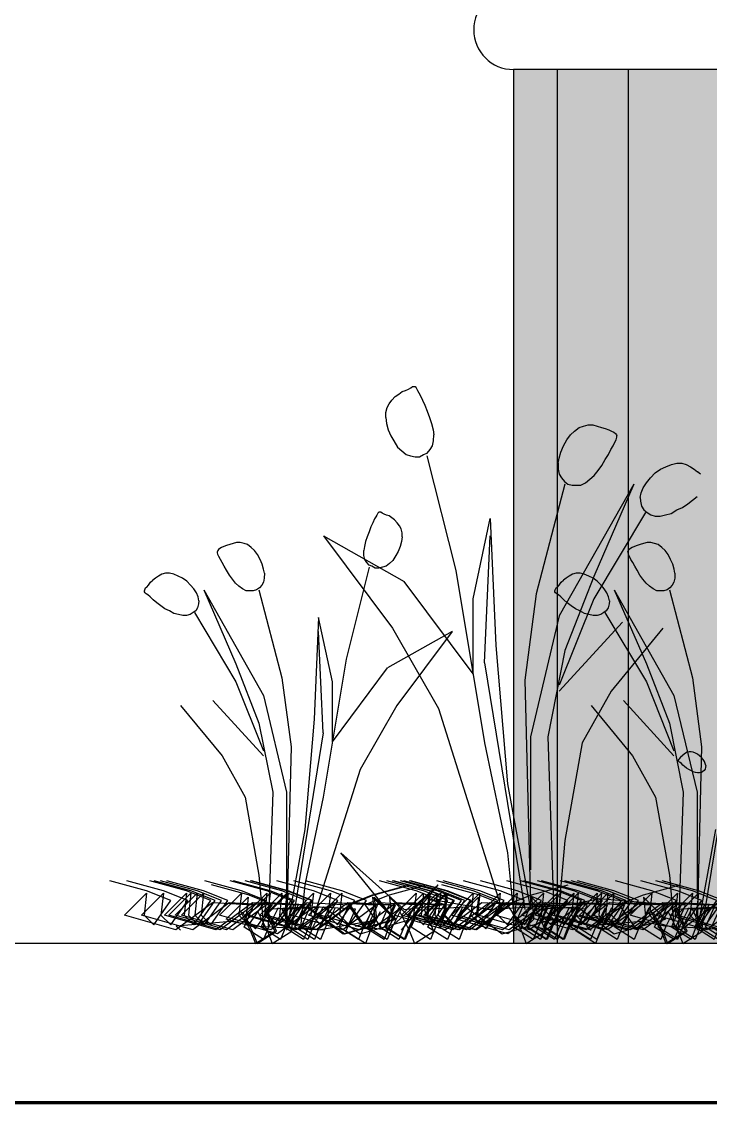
# Model space of a CAD drawing. Header units: metres. Extents: x -109 to 591, y -5 to 592.
# Drawn here: x 566.536 to 566.97, y 6.575 to 7.255 of the extents above; entities that cross this region are included whole.
import ezdxf

# ---------------------------------------------------------------- set-up
doc = ezdxf.new("R2010")
doc.units = ezdxf.units.M
doc.header["$LTSCALE"] = 0.03
doc.layers.add('Areas verdes', color=74, linetype='Continuous')
for name, color, linetype, lineweight in [('HATCH SECCION', 8, 'Continuous', 5), ('Muro', 7, 'Continuous', 70), ('Muro bajo', 7, 'Continuous', 30)]:
    doc.layers.add(name, color=color, linetype=linetype, lineweight=lineweight)

msp = doc.modelspace()

# ---------------------------------------------------------------- hatches: boundary and pattern name
at = {"layer": 'HATCH SECCION'}
msp.add_hatch(color=31, dxfattribs=at).paths.add_polyline_path([(569.39424, 6.67491), (569.39424, 7.22491), (566.84561, 7.22491), (566.84561, 6.67491)])

# ---------------------------------------------------------------- linework, layer by layer
for p, q in [((566.87312, 7.22491), (566.87312, 6.67491)), ((566.91783, 7.22491), (566.91783, 6.67491))]:
    msp.add_line(p, q)
at = {"layer": 'Areas verdes', "color": 6, "linetype": 'Continuous'}
for p, q in [((566.76914, 7.01678), (566.77124, 7.01911)), ((566.77124, 7.01911), (566.77341, 7.02066)), ((566.77341, 7.02066), (566.77558, 7.02221)), ((566.77558, 7.02221), (566.77768, 7.02299)), ((566.77768, 7.02299), (566.77946, 7.02377)), ((566.77946, 7.02377), (566.78093, 7.02454)), ((566.78093, 7.02454), (566.78202, 7.02532)), ((566.78202, 7.02532), (566.78295, 7.02532)), ((566.78295, 7.02532), (566.78365, 7.02532)), ((566.78365, 7.02532), (566.78435, 7.02454)), ((566.78435, 7.02454), (566.78512, 7.02299)), ((566.78512, 7.02299), (566.78598, 7.02144)), ((566.78598, 7.02144), (566.78699, 7.01989)), ((566.78699, 7.01989), (566.78831, 7.01678)), ((566.76534, 7.00902), (566.76604, 7.01213)), ((566.76604, 7.01213), (566.76743, 7.01445)), ((566.76743, 7.01445), (566.76914, 7.01678)), ((566.78831, 7.01678), (566.78986, 7.01368)), ((566.78986, 7.01368), (566.79133, 7.0098)), ((566.76518, 7.00592), (566.76534, 7.00902)), ((566.76518, 7.00592), (566.76573, 7.00204)), ((566.79133, 7.0098), (566.79281, 7.00592)), ((566.79281, 7.00592), (566.79405, 7.00204)), ((566.76573, 7.00204), (566.76681, 6.99816)), ((566.79405, 7.00204), (566.79498, 6.99816)), ((566.88413, 6.99738), (566.88693, 6.99971)), ((566.88693, 6.99971), (566.8898, 7.00049)), ((566.8898, 7.00049), (566.89274, 7.00126)), ((566.89274, 7.00126), (566.89562, 7.00126)), ((566.89562, 7.00126), (566.89841, 7.00049)), ((566.89841, 7.00049), (566.90105, 6.99971)), ((566.90105, 6.99971), (566.90345, 6.99894)), ((566.90345, 6.99894), (566.90562, 6.99816)), ((566.76681, 6.99816), (566.76836, 6.99428)), ((566.76836, 6.99428), (566.77038, 6.99118)), ((566.79498, 6.99816), (566.79544, 6.99506)), ((566.79537, 6.99118), (566.79544, 6.99506)), ((566.87715, 6.98807), (566.87917, 6.99195)), ((566.87917, 6.99195), (566.88157, 6.99506)), ((566.88157, 6.99506), (566.88413, 6.99738)), ((566.90562, 6.99816), (566.90741, 6.99738)), ((566.90741, 6.99738), (566.90881, 6.99661)), ((566.90881, 6.99661), (566.90989, 6.99583)), ((566.9095, 6.9904), (566.91028, 6.99195)), ((566.90989, 6.99583), (566.91051, 6.99506)), ((566.91028, 6.99195), (566.91067, 6.99351)), ((566.91051, 6.99506), (566.91075, 6.99428)), ((566.91067, 6.99351), (566.91075, 6.99428)), ((566.77038, 6.99118), (566.77271, 6.9873)), ((566.77271, 6.9873), (566.77527, 6.98497)), ((566.77527, 6.98497), (566.77799, 6.98264)), ((566.79133, 6.98342), (566.79319, 6.98575)), ((566.79319, 6.98575), (566.79459, 6.98807)), ((566.79459, 6.98807), (566.79537, 6.99118)), ((566.87552, 6.98419), (566.87715, 6.98807)), ((566.90539, 6.98264), (566.90702, 6.98575)), ((566.90702, 6.98575), (566.90842, 6.98807)), ((566.90842, 6.98807), (566.9095, 6.9904)), ((566.77799, 6.98264), (566.78086, 6.98187)), ((566.78086, 6.98187), (566.78373, 6.98109)), ((566.78373, 6.98109), (566.78652, 6.98109)), ((566.78652, 6.98109), (566.78908, 6.98264)), ((566.78908, 6.98264), (566.79133, 6.98342)), ((566.87373, 6.97721), (566.87436, 6.98031)), ((566.87436, 6.98031), (566.87552, 6.98419)), ((566.90128, 6.97566), (566.90345, 6.97954)), ((566.90345, 6.97954), (566.90539, 6.98264)), ((566.87373, 6.97721), (566.87381, 6.97333)), ((566.87381, 6.97333), (566.87451, 6.97023)), ((566.89647, 6.96945), (566.89895, 6.97256)), ((566.89895, 6.97256), (566.90128, 6.97566)), ((566.93488, 6.971), (566.93821, 6.97333)), ((566.93821, 6.97333), (566.94163, 6.97488)), ((566.94163, 6.97488), (566.94512, 6.97643)), ((566.94512, 6.97643), (566.94846, 6.97721)), ((566.94846, 6.97721), (566.95156, 6.97721)), ((566.95156, 6.97721), (566.95443, 6.97643)), ((566.95443, 6.97643), (566.95707, 6.97488)), ((566.95707, 6.97488), (566.95947, 6.97333)), ((566.95947, 6.97333), (566.96157, 6.97178)), ((566.96335, 6.97023), (566.96157, 6.97178)), ((566.87451, 6.97023), (566.87583, 6.9679)), ((566.87583, 6.9679), (566.87769, 6.96557)), ((566.87769, 6.96557), (566.87994, 6.96402)), ((566.88809, 6.96324), (566.89096, 6.9648)), ((566.89096, 6.9648), (566.89375, 6.96712)), ((566.89375, 6.96712), (566.89647, 6.96945)), ((566.92727, 6.96169), (566.92937, 6.9648)), ((566.92937, 6.9648), (566.93193, 6.9679)), ((566.93193, 6.9679), (566.93488, 6.971)), ((566.87994, 6.96402), (566.8825, 6.96324)), ((566.8825, 6.96324), (566.88522, 6.96324)), ((566.88522, 6.96324), (566.88809, 6.96324)), ((566.92533, 6.95549), (566.92595, 6.95859)), ((566.92595, 6.95859), (566.92727, 6.96169)), ((566.92533, 6.95549), (566.92557, 6.95316)), ((566.92557, 6.95316), (566.92634, 6.95005)), ((566.95203, 6.94928), (566.95536, 6.95161)), ((566.95536, 6.95161), (566.95847, 6.95393)), ((566.95847, 6.95393), (566.96126, 6.95626)), ((566.75971, 6.94454), (566.75902, 6.9433)), ((566.76033, 6.94579), (566.75971, 6.94454)), ((566.76089, 6.94641), (566.76033, 6.94579)), ((566.76144, 6.94641), (566.76089, 6.94641)), ((566.76219, 6.94641), (566.76144, 6.94641)), ((566.76306, 6.94579), (566.76219, 6.94641)), ((566.76424, 6.94516), (566.76306, 6.94579)), ((566.76567, 6.94454), (566.76424, 6.94516)), ((566.76734, 6.94392), (566.76567, 6.94454)), ((566.92634, 6.95005), (566.92782, 6.94773)), ((566.92782, 6.94773), (566.92976, 6.94617)), ((566.92976, 6.94617), (566.93216, 6.94462)), ((566.93216, 6.94462), (566.93495, 6.94385)), ((566.93806, 6.94385), (566.94147, 6.94462)), ((566.94147, 6.94462), (566.94496, 6.9454)), ((566.94496, 6.9454), (566.94853, 6.94773)), ((566.94853, 6.94773), (566.95203, 6.94928)), ((566.75716, 6.93958), (566.75592, 6.93709)), ((566.75822, 6.94206), (566.75716, 6.93958)), ((566.75902, 6.9433), (566.75822, 6.94206)), ((566.76908, 6.94268), (566.76734, 6.94392)), ((566.77082, 6.94144), (566.76908, 6.94268)), ((566.77249, 6.93958), (566.77082, 6.94144)), ((566.77386, 6.93772), (566.77249, 6.93958)), ((566.77498, 6.93585), (566.77386, 6.93772)), ((566.93495, 6.94385), (566.93806, 6.94385)), ((566.75356, 6.93089), (566.75257, 6.92778)), ((566.75474, 6.93399), (566.75356, 6.93089)), ((566.75592, 6.93709), (566.75474, 6.93399)), ((566.77553, 6.93337), (566.77498, 6.93585)), ((566.77566, 6.93089), (566.77522, 6.92778)), ((566.77566, 6.93089), (566.77553, 6.93337)), ((566.66188, 6.92406), (566.66076, 6.92344)), ((566.66331, 6.92468), (566.66188, 6.92406)), ((566.66504, 6.9253), (566.66331, 6.92468)), ((566.66697, 6.92592), (566.66504, 6.9253)), ((566.66908, 6.92654), (566.66697, 6.92592)), ((566.67131, 6.92716), (566.66908, 6.92654)), ((566.67361, 6.92716), (566.67131, 6.92716)), ((566.67597, 6.92654), (566.67361, 6.92716)), ((566.67827, 6.92592), (566.67597, 6.92654)), ((566.6805, 6.92406), (566.67827, 6.92592)), ((566.68255, 6.9222), (566.6805, 6.92406)), ((566.75182, 6.92468), (566.75145, 6.9222)), ((566.75257, 6.92778), (566.75182, 6.92468)), ((566.77436, 6.92468), (566.77311, 6.92158)), ((566.77522, 6.92778), (566.77436, 6.92468)), ((566.92039, 6.92406), (566.91928, 6.92344)), ((566.92182, 6.92468), (566.92039, 6.92406)), ((566.92356, 6.9253), (566.92182, 6.92468)), ((566.92548, 6.92592), (566.92356, 6.9253)), ((566.9276, 6.92654), (566.92548, 6.92592)), ((566.92983, 6.92716), (566.9276, 6.92654)), ((566.93213, 6.92716), (566.92983, 6.92716)), ((566.93449, 6.92654), (566.93213, 6.92716)), ((566.93678, 6.92592), (566.93449, 6.92654)), ((566.93902, 6.92406), (566.93678, 6.92592)), ((566.94106, 6.9222), (566.93902, 6.92406)), ((566.65939, 6.9222), (566.65921, 6.92158)), ((566.65927, 6.92096), (566.65921, 6.92158)), ((566.65958, 6.91971), (566.65927, 6.92096)), ((566.65989, 6.92282), (566.65939, 6.9222)), ((566.6602, 6.91847), (566.65958, 6.91971)), ((566.66076, 6.92344), (566.65989, 6.92282)), ((566.66107, 6.91661), (566.6602, 6.91847)), ((566.68447, 6.91971), (566.68255, 6.9222)), ((566.68609, 6.91661), (566.68447, 6.91971)), ((566.75151, 6.91909), (566.75145, 6.9222)), ((566.75213, 6.91661), (566.75151, 6.91909)), ((566.7715, 6.91909), (566.76964, 6.91599)), ((566.77311, 6.92158), (566.7715, 6.91909)), ((566.91791, 6.9222), (566.91773, 6.92158)), ((566.91779, 6.92096), (566.91773, 6.92158)), ((566.9181, 6.91971), (566.91779, 6.92096)), ((566.91841, 6.92282), (566.91791, 6.9222)), ((566.91872, 6.91847), (566.9181, 6.91971)), ((566.91928, 6.92344), (566.91841, 6.92282)), ((566.91959, 6.91661), (566.91872, 6.91847)), ((566.94299, 6.91971), (566.94106, 6.9222)), ((566.9446, 6.91661), (566.94299, 6.91971)), ((566.66219, 6.91475), (566.66107, 6.91661)), ((566.66349, 6.91227), (566.66219, 6.91475)), ((566.66504, 6.90978), (566.66349, 6.91227)), ((566.68739, 6.91351), (566.68609, 6.91661)), ((566.68832, 6.9104), (566.68739, 6.91351)), ((566.68882, 6.90792), (566.68832, 6.9104)), ((566.75325, 6.91475), (566.75213, 6.91661)), ((566.75474, 6.91289), (566.75325, 6.91475)), ((566.75654, 6.91227), (566.75474, 6.91289)), ((566.75859, 6.91102), (566.75654, 6.91227)), ((566.76082, 6.91102), (566.75859, 6.91102)), ((566.76312, 6.91164), (566.76082, 6.91102)), ((566.76542, 6.91227), (566.76312, 6.91164)), ((566.76759, 6.91413), (566.76542, 6.91227)), ((566.76964, 6.91599), (566.76759, 6.91413)), ((566.9207, 6.91475), (566.91959, 6.91661)), ((566.92201, 6.91227), (566.9207, 6.91475)), ((566.92356, 6.90978), (566.92201, 6.91227)), ((566.94591, 6.91351), (566.9446, 6.91661)), ((566.94684, 6.9104), (566.94591, 6.91351)), ((566.94733, 6.90792), (566.94684, 6.9104)), ((566.61712, 6.90233), (566.61855, 6.90357)), ((566.62023, 6.90482), (566.61855, 6.90357)), ((566.62215, 6.90606), (566.62023, 6.90482)), ((566.62426, 6.9073), (566.62215, 6.90606)), ((566.62656, 6.90792), (566.62426, 6.9073)), ((566.62904, 6.90792), (566.62656, 6.90792)), ((566.63171, 6.9073), (566.62904, 6.90792)), ((566.6345, 6.90606), (566.63171, 6.9073)), ((566.63723, 6.90482), (566.6345, 6.90606)), ((566.6399, 6.90295), (566.63723, 6.90482)), ((566.66678, 6.90668), (566.66504, 6.90978)), ((566.66864, 6.9042), (566.66678, 6.90668)), ((566.67063, 6.90171), (566.66864, 6.9042)), ((566.68876, 6.90482), (566.6882, 6.90233)), ((566.68882, 6.90792), (566.68876, 6.90482)), ((566.87564, 6.90233), (566.87707, 6.90357)), ((566.87874, 6.90482), (566.87707, 6.90357)), ((566.88067, 6.90606), (566.87874, 6.90482)), ((566.88278, 6.9073), (566.88067, 6.90606)), ((566.88507, 6.90792), (566.88278, 6.9073)), ((566.88756, 6.90792), (566.88507, 6.90792)), ((566.89023, 6.9073), (566.88756, 6.90792)), ((566.89302, 6.90606), (566.89023, 6.9073)), ((566.89575, 6.90482), (566.89302, 6.90606)), ((566.89842, 6.90295), (566.89575, 6.90482)), ((566.9253, 6.90668), (566.92356, 6.90978)), ((566.92716, 6.9042), (566.9253, 6.90668)), ((566.92915, 6.90171), (566.92716, 6.9042)), ((566.94727, 6.90482), (566.94671, 6.90233)), ((566.94733, 6.90792), (566.94727, 6.90482)), ((566.61321, 6.89675), (566.61346, 6.89737)), ((566.61327, 6.89613), (566.61321, 6.89675)), ((566.61346, 6.89737), (566.61402, 6.89861)), ((566.61402, 6.89861), (566.61483, 6.89923)), ((566.61483, 6.89923), (566.61582, 6.90047)), ((566.61582, 6.90047), (566.61712, 6.90233)), ((566.64226, 6.90047), (566.6399, 6.90295)), ((566.64431, 6.89799), (566.64226, 6.90047)), ((566.64599, 6.89551), (566.64431, 6.89799)), ((566.6728, 6.89985), (566.67063, 6.90171)), ((566.67504, 6.89799), (566.6728, 6.89985)), ((566.67733, 6.89675), (566.67504, 6.89799)), ((566.67963, 6.89675), (566.67733, 6.89675)), ((566.6818, 6.89675), (566.67963, 6.89675)), ((566.68385, 6.89737), (566.6818, 6.89675)), ((566.68565, 6.89861), (566.68385, 6.89737)), ((566.68714, 6.90047), (566.68565, 6.89861)), ((566.6882, 6.90233), (566.68714, 6.90047)), ((566.87173, 6.89675), (566.87198, 6.89737)), ((566.87179, 6.89613), (566.87173, 6.89675)), ((566.87198, 6.89737), (566.87254, 6.89861)), ((566.87254, 6.89861), (566.87334, 6.89923)), ((566.87334, 6.89923), (566.87434, 6.90047)), ((566.87434, 6.90047), (566.87564, 6.90233)), ((566.90078, 6.90047), (566.89842, 6.90295)), ((566.90283, 6.89799), (566.90078, 6.90047)), ((566.9045, 6.89551), (566.90283, 6.89799)), ((566.93132, 6.89985), (566.92915, 6.90171)), ((566.93355, 6.89799), (566.93132, 6.89985)), ((566.93585, 6.89675), (566.93355, 6.89799)), ((566.93815, 6.89675), (566.93585, 6.89675)), ((566.94032, 6.89675), (566.93815, 6.89675)), ((566.94237, 6.89737), (566.94032, 6.89675)), ((566.94417, 6.89861), (566.94237, 6.89737)), ((566.94566, 6.90047), (566.94417, 6.89861)), ((566.94671, 6.90233), (566.94566, 6.90047)), ((566.61365, 6.89551), (566.61327, 6.89613)), ((566.61433, 6.89488), (566.61365, 6.89551)), ((566.61538, 6.89426), (566.61433, 6.89488)), ((566.61687, 6.89302), (566.61538, 6.89426)), ((566.6188, 6.89116), (566.61687, 6.89302)), ((566.62103, 6.8893), (566.6188, 6.89116)), ((566.64704, 6.89302), (566.64599, 6.89551)), ((566.64754, 6.89054), (566.64704, 6.89302)), ((566.64754, 6.89054), (566.64735, 6.88868)), ((566.87216, 6.89551), (566.87179, 6.89613)), ((566.87285, 6.89488), (566.87216, 6.89551)), ((566.8739, 6.89426), (566.87285, 6.89488)), ((566.87539, 6.89302), (566.8739, 6.89426)), ((566.87732, 6.89116), (566.87539, 6.89302)), ((566.87955, 6.8893), (566.87732, 6.89116)), ((566.90556, 6.89302), (566.9045, 6.89551)), ((566.90606, 6.89054), (566.90556, 6.89302)), ((566.90606, 6.89054), (566.90587, 6.88868)), ((566.62352, 6.88744), (566.62103, 6.8893)), ((566.62619, 6.88557), (566.62352, 6.88744)), ((566.62898, 6.88433), (566.62619, 6.88557)), ((566.63183, 6.88247), (566.62898, 6.88433)), ((566.644, 6.88309), (566.64208, 6.88185)), ((566.64555, 6.88433), (566.644, 6.88309)), ((566.64673, 6.88619), (566.64555, 6.88433)), ((566.64735, 6.88868), (566.64673, 6.88619)), ((566.88203, 6.88744), (566.87955, 6.8893)), ((566.8847, 6.88557), (566.88203, 6.88744)), ((566.8875, 6.88433), (566.8847, 6.88557)), ((566.89035, 6.88247), (566.8875, 6.88433)), ((566.90252, 6.88309), (566.90059, 6.88185)), ((566.90407, 6.88433), (566.90252, 6.88309)), ((566.90525, 6.88619), (566.90407, 6.88433)), ((566.90587, 6.88868), (566.90525, 6.88619)), ((566.63463, 6.88185), (566.63183, 6.88247)), ((566.63736, 6.88123), (566.63463, 6.88185)), ((566.63984, 6.88123), (566.63736, 6.88123)), ((566.64208, 6.88185), (566.63984, 6.88123)), ((566.89314, 6.88185), (566.89035, 6.88247)), ((566.89588, 6.88123), (566.89314, 6.88185)), ((566.89836, 6.88123), (566.89588, 6.88123)), ((566.90059, 6.88185), (566.89836, 6.88123)), ((566.954, 6.79464), (566.95304, 6.79401)), ((566.95506, 6.79526), (566.954, 6.79464)), ((566.95621, 6.79557), (566.95506, 6.79526)), ((566.95745, 6.79557), (566.95621, 6.79557)), ((566.95878, 6.79526), (566.95745, 6.79557)), ((566.96018, 6.79464), (566.95878, 6.79526)), ((566.96154, 6.79401), (566.96018, 6.79464)), ((566.94953, 6.78998), (566.94966, 6.79029)), ((566.94956, 6.78967), (566.94953, 6.78998)), ((566.94975, 6.78936), (566.94956, 6.78967)), ((566.94966, 6.79029), (566.94994, 6.79091)), ((566.95009, 6.78905), (566.94975, 6.78936)), ((566.94994, 6.79091), (566.95034, 6.79122)), ((566.95062, 6.78874), (566.95009, 6.78905)), ((566.95034, 6.79122), (566.95084, 6.79184)), ((566.95136, 6.78812), (566.95062, 6.78874)), ((566.95084, 6.79184), (566.95149, 6.79277)), ((566.95233, 6.78719), (566.95136, 6.78812)), ((566.95149, 6.79277), (566.9522, 6.79339)), ((566.95304, 6.79401), (566.9522, 6.79339)), ((566.96288, 6.79308), (566.96154, 6.79401)), ((566.96406, 6.79184), (566.96288, 6.79308)), ((566.96508, 6.7906), (566.96406, 6.79184)), ((566.96592, 6.78936), (566.96508, 6.7906)), ((566.96645, 6.78812), (566.96592, 6.78936)), ((566.9667, 6.78688), (566.96645, 6.78812)), ((566.95344, 6.78626), (566.95233, 6.78719)), ((566.95469, 6.78532), (566.95344, 6.78626)), ((566.95602, 6.78439), (566.95469, 6.78532)), ((566.95742, 6.78377), (566.95602, 6.78439)), ((566.95884, 6.78284), (566.95742, 6.78377)), ((566.96024, 6.78253), (566.95884, 6.78284)), ((566.96161, 6.78222), (566.96024, 6.78253)), ((566.96285, 6.78222), (566.96161, 6.78222)), ((566.96397, 6.78253), (566.96285, 6.78222)), ((566.96493, 6.78315), (566.96397, 6.78253)), ((566.9657, 6.78377), (566.96493, 6.78315)), ((566.96629, 6.7847), (566.9657, 6.78377)), ((566.9666, 6.78595), (566.96629, 6.7847)), ((566.9667, 6.78688), (566.9666, 6.78595))]:
    msp.add_line(p, q, dxfattribs=at)
at = {"layer": 'Areas verdes', "linetype": 'Continuous'}
for p, q in [((566.79118, 6.98187), (566.80933, 6.90971)), ((566.87808, 6.96402), (566.86, 6.89496)), ((566.92153, 6.96402), (566.87451, 6.881)), ((566.92153, 6.96402), (566.89624, 6.90583)), ((566.92883, 6.94617), (566.89624, 6.89186)), ((566.8202, 6.89186), (566.83106, 6.94229)), ((566.83106, 6.94229), (566.83463, 6.86237)), ((566.726, 6.93143), (566.77674, 6.90272)), ((566.726, 6.93143), (566.76945, 6.87324)), ((566.82741, 6.85151), (566.83106, 6.93143)), ((566.75486, 6.91164), (566.74034, 6.85392)), ((566.80933, 6.90971), (566.82741, 6.80108)), ((566.89624, 6.90583), (566.87808, 6.85927)), ((566.65058, 6.89737), (566.67082, 6.85081)), ((566.65058, 6.89737), (566.6882, 6.83095)), ((566.68534, 6.89737), (566.6998, 6.84212)), ((566.8202, 6.84453), (566.77674, 6.90272)), ((566.9091, 6.89737), (566.92933, 6.85081)), ((566.9091, 6.89737), (566.94671, 6.83095)), ((566.94386, 6.89737), (566.95832, 6.84212)), ((566.8202, 6.84453), (566.8202, 6.89186)), ((566.86, 6.89496), (566.85278, 6.84065)), ((566.89624, 6.89186), (566.87451, 6.83754)), ((566.64475, 6.88309), (566.67082, 6.83964)), ((566.90326, 6.88309), (566.92933, 6.83964)), ((566.72296, 6.87999), (566.7201, 6.81605)), ((566.73165, 6.83964), (566.72296, 6.87999)), ((566.87451, 6.881), (566.85635, 6.80496)), ((566.87451, 6.83367), (566.91432, 6.87712)), ((566.72588, 6.80736), (566.72296, 6.8713)), ((566.80701, 6.8713), (566.76641, 6.84833)), ((566.76945, 6.87324), (566.79847, 6.8228)), ((566.80701, 6.8713), (566.77224, 6.82474)), ((566.93969, 6.87324), (566.9071, 6.83367)), ((566.83463, 6.86237), (566.84192, 6.77547)), ((566.87808, 6.85927), (566.86722, 6.80496)), ((566.67082, 6.85081), (566.68534, 6.81357)), ((566.74034, 6.85392), (566.72588, 6.76701)), ((566.82741, 6.85151), (566.85278, 6.69633)), ((566.92933, 6.85081), (566.94386, 6.81357)), ((566.6998, 6.84212), (566.70558, 6.79867)), ((566.73165, 6.80177), (566.76641, 6.84833)), ((566.95832, 6.84212), (566.96409, 6.79867)), ((566.67082, 6.83964), (566.6882, 6.79619)), ((566.73165, 6.80177), (566.73165, 6.83964)), ((566.85278, 6.84065), (566.85635, 6.69943)), ((566.92933, 6.83964), (566.94671, 6.79619)), ((566.6882, 6.83095), (566.70272, 6.77012)), ((566.9071, 6.83367), (566.88894, 6.80108)), ((566.94671, 6.83095), (566.96124, 6.77012)), ((566.63605, 6.82474), (566.66213, 6.79308)), ((566.6882, 6.79308), (566.65635, 6.82784)), ((566.77224, 6.82474), (566.74903, 6.78439)), ((566.79847, 6.8228), (566.83827, 6.69633)), ((566.89457, 6.82474), (566.92064, 6.79308)), ((566.94671, 6.79308), (566.91487, 6.82784)), ((566.7201, 6.81605), (566.71427, 6.74653)), ((566.68534, 6.81357), (566.69403, 6.77012)), ((566.94386, 6.81357), (566.95255, 6.77012)), ((566.72588, 6.80736), (566.70558, 6.68321)), ((566.85635, 6.80496), (566.85635, 6.72116)), ((566.86722, 6.80496), (566.87086, 6.69943)), ((566.98439, 6.80736), (566.96409, 6.68321)), ((566.70558, 6.79867), (566.70272, 6.6857)), ((566.82741, 6.80108), (566.84192, 6.73202)), ((566.88894, 6.80108), (566.87808, 6.73978)), ((566.96409, 6.79867), (566.96124, 6.6857)), ((566.66213, 6.79308), (566.67665, 6.76701)), ((566.92064, 6.79308), (566.93517, 6.76701)), ((566.74903, 6.78439), (566.71719, 6.68321)), ((566.84192, 6.77547), (566.85635, 6.69633)), ((566.69403, 6.77012), (566.69111, 6.6857)), ((566.70272, 6.77012), (566.70272, 6.70308)), ((566.95255, 6.77012), (566.94963, 6.6857)), ((566.96124, 6.77012), (566.96124, 6.70308)), ((566.67665, 6.76701), (566.68534, 6.71797)), ((566.72588, 6.76701), (566.71427, 6.71177)), ((566.93517, 6.76701), (566.94386, 6.71797)), ((566.71427, 6.74653), (566.70272, 6.68321)), ((566.97278, 6.74653), (566.96124, 6.68321)), ((566.87808, 6.73978), (566.87451, 6.69943)), ((566.73686, 6.73202), (566.77674, 6.69633)), ((566.76588, 6.69633), (566.73686, 6.73202)), ((566.84192, 6.73202), (566.84549, 6.69633)), ((566.68534, 6.71797), (566.6882, 6.6857)), ((566.94386, 6.71797), (566.94671, 6.6857)), ((566.71427, 6.71177), (566.71141, 6.68321)), ((566.79832, 6.71177), (566.76641, 6.68321)), ((566.7751, 6.68321), (566.79832, 6.71177)), ((566.77674, 6.69633), (566.80204, 6.69943)), ((566.79118, 6.70331), (566.83106, 6.69633)), ((566.80204, 6.69943), (566.79118, 6.70331)), ((566.82741, 6.69633), (566.88173, 6.69943)), ((566.88173, 6.69943), (566.89981, 6.70331)), ((566.89981, 6.70331), (566.94326, 6.69943)), ((566.94326, 6.69943), (566.93969, 6.69633)), ((566.66796, 6.6888), (566.6332, 6.6857)), ((566.6332, 6.6857), (566.63605, 6.68321)), ((566.68242, 6.6857), (566.66796, 6.6888)), ((566.72588, 6.68321), (566.68242, 6.6857)), ((566.75486, 6.6888), (566.72296, 6.68321)), ((566.74617, 6.6857), (566.75486, 6.6888)), ((566.76641, 6.68321), (566.74617, 6.6857)), ((566.92648, 6.6888), (566.89172, 6.6857)), ((566.89172, 6.6857), (566.89457, 6.68321)), ((566.94094, 6.6857), (566.92648, 6.6888)), ((566.98439, 6.68321), (566.94094, 6.6857))]:
    msp.add_line(p, q, dxfattribs=at)
at = {"layer": 'Areas verdes'}
for points in [[(566.69752, 6.69737), (566.69137, 6.68509), (566.6883, 6.67741), (566.67601, 6.68509), (566.68215, 6.69891), (566.65603, 6.70044), (566.63298, 6.68355), (566.60071, 6.69276), (566.61454, 6.70658), (566.613, 6.69276), (566.61915, 6.68662), (566.62991, 6.70198), (566.61454, 6.70812), (566.59149, 6.71426)], [(566.70818, 6.69737), (566.70204, 6.68509), (566.69897, 6.67741), (566.68667, 6.68509), (566.69282, 6.69891), (566.6667, 6.70044), (566.64365, 6.68355), (566.61138, 6.69276), (566.62521, 6.70658), (566.62367, 6.69276), (566.62982, 6.68662), (566.64057, 6.70198), (566.62521, 6.70812), (566.60216, 6.71426)], [(566.72273, 6.69737), (566.71659, 6.68509), (566.71351, 6.67741), (566.70122, 6.68509), (566.70737, 6.69891), (566.68124, 6.70044), (566.6582, 6.68355), (566.62593, 6.69276), (566.63976, 6.70658), (566.63822, 6.69276), (566.64437, 6.68662), (566.65512, 6.70198), (566.63976, 6.70812), (566.61671, 6.71426)], [(566.72543, 6.69737), (566.71928, 6.68509), (566.71621, 6.67741), (566.70392, 6.68509), (566.71006, 6.69891), (566.68394, 6.70044), (566.66089, 6.68355), (566.62862, 6.69276), (566.64245, 6.70658), (566.64092, 6.69276), (566.64706, 6.68662), (566.65782, 6.70198), (566.64245, 6.70812), (566.6194, 6.71426)], [(566.7295, 6.69737), (566.72336, 6.68509), (566.72028, 6.67741), (566.70799, 6.68509), (566.71414, 6.69891), (566.68802, 6.70044), (566.66497, 6.68355), (566.6327, 6.69276), (566.64653, 6.70658), (566.64499, 6.69276), (566.65114, 6.68662), (566.66189, 6.70198), (566.64653, 6.70812), (566.62348, 6.71426)], [(566.7334, 6.69737), (566.72725, 6.68509), (566.72418, 6.67741), (566.71189, 6.68509), (566.71804, 6.69891), (566.69191, 6.70044), (566.66886, 6.68355), (566.63659, 6.69276), (566.65042, 6.70658), (566.64889, 6.69276), (566.65503, 6.68662), (566.66579, 6.70198), (566.65042, 6.70812), (566.62737, 6.71426)], [(566.75731, 6.69737), (566.75117, 6.68509), (566.7481, 6.67741), (566.7358, 6.68509), (566.74195, 6.69891), (566.71583, 6.70044), (566.69278, 6.68355), (566.66051, 6.69276), (566.67434, 6.70658), (566.6728, 6.69276), (566.67895, 6.68662), (566.6897, 6.70198), (566.67434, 6.70812), (566.65129, 6.71426)], [(566.77337, 6.69737), (566.76723, 6.68509), (566.76415, 6.67741), (566.75186, 6.68509), (566.75801, 6.69891), (566.73188, 6.70044), (566.70883, 6.68355), (566.67657, 6.69276), (566.6904, 6.70658), (566.68886, 6.69276), (566.69501, 6.68662), (566.70576, 6.70198), (566.6904, 6.70812), (566.66735, 6.71426)], [(566.77532, 6.69737), (566.76917, 6.68509), (566.7661, 6.67741), (566.75381, 6.68509), (566.75995, 6.69891), (566.73383, 6.70044), (566.71078, 6.68355), (566.67851, 6.69276), (566.69234, 6.70658), (566.69081, 6.69276), (566.69695, 6.68662), (566.70771, 6.70198), (566.69234, 6.70812), (566.66929, 6.71426)], [(566.78276, 6.69737), (566.77662, 6.68509), (566.77355, 6.67741), (566.76125, 6.68509), (566.7674, 6.69891), (566.74128, 6.70044), (566.71823, 6.68355), (566.68596, 6.69276), (566.69979, 6.70658), (566.69825, 6.69276), (566.7044, 6.68662), (566.71515, 6.70198), (566.69979, 6.70812), (566.67674, 6.71426)], [(566.78599, 6.69737), (566.77984, 6.68509), (566.77677, 6.67741), (566.76448, 6.68509), (566.77062, 6.69891), (566.7445, 6.70044), (566.72145, 6.68355), (566.68918, 6.69276), (566.70301, 6.70658), (566.70147, 6.69276), (566.70762, 6.68662), (566.71838, 6.70198), (566.70301, 6.70812), (566.67996, 6.71426)], [(566.78671, 6.69737), (566.78056, 6.68509), (566.77749, 6.67741), (566.76519, 6.68509), (566.77134, 6.69891), (566.74522, 6.70044), (566.72217, 6.68355), (566.6899, 6.69276), (566.70373, 6.70658), (566.70219, 6.69276), (566.70834, 6.68662), (566.71909, 6.70198), (566.70373, 6.70812), (566.68068, 6.71426)], [(566.80264, 6.69737), (566.79649, 6.68509), (566.79342, 6.67741), (566.78113, 6.68509), (566.78727, 6.69891), (566.76115, 6.70044), (566.7381, 6.68355), (566.70583, 6.69276), (566.71966, 6.70658), (566.71812, 6.69276), (566.72427, 6.68662), (566.73503, 6.70198), (566.71966, 6.70812), (566.69661, 6.71426)], [(566.8133, 6.69737), (566.80716, 6.68509), (566.80409, 6.67741), (566.79179, 6.68509), (566.79794, 6.69891), (566.77182, 6.70044), (566.74877, 6.68355), (566.7165, 6.69276), (566.73033, 6.70658), (566.72879, 6.69276), (566.73494, 6.68662), (566.74569, 6.70198), (566.73033, 6.70812), (566.70728, 6.71426)], [(566.82064, 6.69737), (566.81449, 6.68509), (566.81142, 6.67741), (566.79913, 6.68509), (566.80527, 6.69891), (566.77915, 6.70044), (566.7561, 6.68355), (566.72383, 6.69276), (566.73766, 6.70658), (566.73612, 6.69276), (566.74227, 6.68662), (566.75303, 6.70198), (566.73766, 6.70812), (566.71461, 6.71426)], [(566.86729, 6.69737), (566.86115, 6.68509), (566.85807, 6.67741), (566.84578, 6.68509), (566.85193, 6.69891), (566.8258, 6.70044), (566.80276, 6.68355), (566.77049, 6.69276), (566.78432, 6.70658), (566.78278, 6.69276), (566.78893, 6.68662), (566.79968, 6.70198), (566.78432, 6.70812), (566.76127, 6.71426)], [(566.87198, 6.69737), (566.86584, 6.68509), (566.86276, 6.67741), (566.85047, 6.68509), (566.85662, 6.69891), (566.83049, 6.70044), (566.80744, 6.68355), (566.77517, 6.69276), (566.789, 6.70658), (566.78747, 6.69276), (566.79361, 6.68662), (566.80437, 6.70198), (566.789, 6.70812), (566.76595, 6.71426)], [(566.87544, 6.69737), (566.86929, 6.68509), (566.86622, 6.67741), (566.85393, 6.68509), (566.86007, 6.69891), (566.83395, 6.70044), (566.8109, 6.68355), (566.77863, 6.69276), (566.79246, 6.70658), (566.79092, 6.69276), (566.79707, 6.68662), (566.80783, 6.70198), (566.79246, 6.70812), (566.76941, 6.71426)], [(566.87618, 6.69737), (566.87004, 6.68509), (566.86696, 6.67741), (566.85467, 6.68509), (566.86082, 6.69891), (566.83469, 6.70044), (566.81165, 6.68355), (566.77938, 6.69276), (566.79321, 6.70658), (566.79167, 6.69276), (566.79782, 6.68662), (566.80857, 6.70198), (566.79321, 6.70812), (566.77016, 6.71426)], [(566.88063, 6.69737), (566.87448, 6.68509), (566.87141, 6.67741), (566.85911, 6.68509), (566.86526, 6.69891), (566.83914, 6.70044), (566.81609, 6.68355), (566.78382, 6.69276), (566.79765, 6.70658), (566.79611, 6.69276), (566.80226, 6.68662), (566.81302, 6.70198), (566.79765, 6.70812), (566.7746, 6.71426)], [(566.88265, 6.69737), (566.8765, 6.68509), (566.87343, 6.67741), (566.86114, 6.68509), (566.86728, 6.69891), (566.84116, 6.70044), (566.81811, 6.68355), (566.78584, 6.69276), (566.79967, 6.70658), (566.79814, 6.69276), (566.80428, 6.68662), (566.81504, 6.70198), (566.79967, 6.70812), (566.77662, 6.71426)], [(566.8861, 6.69737), (566.87996, 6.68509), (566.87689, 6.67741), (566.86459, 6.68509), (566.87074, 6.69891), (566.84462, 6.70044), (566.82157, 6.68355), (566.7893, 6.69276), (566.80313, 6.70658), (566.80159, 6.69276), (566.80774, 6.68662), (566.81849, 6.70198), (566.80313, 6.70812), (566.78008, 6.71426)], [(566.88685, 6.69737), (566.88071, 6.68509), (566.87763, 6.67741), (566.86534, 6.68509), (566.87149, 6.69891), (566.84536, 6.70044), (566.82231, 6.68355), (566.79004, 6.69276), (566.80387, 6.70658), (566.80234, 6.69276), (566.80848, 6.68662), (566.81924, 6.70198), (566.80387, 6.70812), (566.78082, 6.71426)], [(566.90335, 6.69737), (566.8972, 6.68509), (566.89413, 6.67741), (566.88184, 6.68509), (566.88799, 6.69891), (566.86186, 6.70044), (566.83881, 6.68355), (566.80654, 6.69276), (566.82037, 6.70658), (566.81884, 6.69276), (566.82498, 6.68662), (566.83574, 6.70198), (566.82037, 6.70812), (566.79732, 6.71426)], [(566.90742, 6.69737), (566.90128, 6.68509), (566.89821, 6.67741), (566.88591, 6.68509), (566.89206, 6.69891), (566.86594, 6.70044), (566.84289, 6.68355), (566.81062, 6.69276), (566.82445, 6.70658), (566.82291, 6.69276), (566.82906, 6.68662), (566.83981, 6.70198), (566.82445, 6.70812), (566.8014, 6.71426)], [(566.92023, 6.69737), (566.91409, 6.68509), (566.91101, 6.67741), (566.89872, 6.68509), (566.90487, 6.69891), (566.87874, 6.70044), (566.85569, 6.68355), (566.82342, 6.69276), (566.83725, 6.70658), (566.83572, 6.69276), (566.84186, 6.68662), (566.85262, 6.70198), (566.83725, 6.70812), (566.81421, 6.71426)], [(566.9309, 6.69737), (566.92475, 6.68509), (566.92168, 6.67741), (566.90939, 6.68509), (566.91553, 6.69891), (566.88941, 6.70044), (566.86636, 6.68355), (566.83409, 6.69276), (566.84792, 6.70658), (566.84639, 6.69276), (566.85253, 6.68662), (566.86329, 6.70198), (566.84792, 6.70812), (566.82487, 6.71426)], [(566.94755, 6.69737), (566.9414, 6.68509), (566.93833, 6.67741), (566.92604, 6.68509), (566.93218, 6.69891), (566.90606, 6.70044), (566.88301, 6.68355), (566.85074, 6.69276), (566.86457, 6.70658), (566.86304, 6.69276), (566.86918, 6.68662), (566.87994, 6.70198), (566.86457, 6.70812), (566.84152, 6.71426)], [(566.95603, 6.69737), (566.94989, 6.68509), (566.94681, 6.67741), (566.93452, 6.68509), (566.94067, 6.69891), (566.91454, 6.70044), (566.8915, 6.68355), (566.85923, 6.69276), (566.87306, 6.70658), (566.87152, 6.69276), (566.87767, 6.68662), (566.88842, 6.70198), (566.87306, 6.70812), (566.85001, 6.71426)], [(566.95822, 6.69737), (566.95207, 6.68509), (566.949, 6.67741), (566.93671, 6.68509), (566.94285, 6.69891), (566.91673, 6.70044), (566.89368, 6.68355), (566.86141, 6.69276), (566.87524, 6.70658), (566.8737, 6.69276), (566.87985, 6.68662), (566.89061, 6.70198), (566.87524, 6.70812), (566.85219, 6.71426)], [(566.9667, 6.69737), (566.96056, 6.68509), (566.95748, 6.67741), (566.94519, 6.68509), (566.95134, 6.69891), (566.92521, 6.70044), (566.90216, 6.68355), (566.86989, 6.69276), (566.88372, 6.70658), (566.88219, 6.69276), (566.88833, 6.68662), (566.89909, 6.70198), (566.88372, 6.70812), (566.86067, 6.71426)], [(566.96936, 6.69737), (566.96321, 6.68509), (566.96014, 6.67741), (566.94785, 6.68509), (566.95399, 6.69891), (566.92787, 6.70044), (566.90482, 6.68355), (566.87255, 6.69276), (566.88638, 6.70658), (566.88484, 6.69276), (566.89099, 6.68662), (566.90175, 6.70198), (566.88638, 6.70812), (566.86333, 6.71426)], [(566.98125, 6.69737), (566.9751, 6.68509), (566.97203, 6.67741), (566.95974, 6.68509), (566.96588, 6.69891), (566.93976, 6.70044), (566.91671, 6.68355), (566.88444, 6.69276), (566.89827, 6.70658), (566.89674, 6.69276), (566.90288, 6.68662), (566.91364, 6.70198), (566.89827, 6.70812), (566.87522, 6.71426)], [(566.98395, 6.69737), (566.9778, 6.68509), (566.97473, 6.67741), (566.96244, 6.68509), (566.96858, 6.69891), (566.94246, 6.70044), (566.91941, 6.68355), (566.88714, 6.69276), (566.90097, 6.70658), (566.89943, 6.69276), (566.90558, 6.68662), (566.91634, 6.70198), (566.90097, 6.70812), (566.87792, 6.71426)], [(566.98802, 6.69737), (566.98187, 6.68509), (566.9788, 6.67741), (566.96651, 6.68509), (566.97266, 6.69891), (566.94653, 6.70044), (566.92348, 6.68355), (566.89121, 6.69276), (566.90504, 6.70658), (566.90351, 6.69276), (566.90965, 6.68662), (566.92041, 6.70198), (566.90504, 6.70812), (566.88199, 6.71426)], [(566.99192, 6.69737), (566.98577, 6.68509), (566.9827, 6.67741), (566.97041, 6.68509), (566.97655, 6.69891), (566.95043, 6.70044), (566.92738, 6.68355), (566.89511, 6.69276), (566.90894, 6.70658), (566.9074, 6.69276), (566.91355, 6.68662), (566.92431, 6.70198), (566.90894, 6.70812), (566.88589, 6.71426)], [(567.01583, 6.69737), (567.00969, 6.68509), (567.00661, 6.67741), (566.99432, 6.68509), (567.00047, 6.69891), (566.97434, 6.70044), (566.95129, 6.68355), (566.91902, 6.69276), (566.93285, 6.70658), (566.93132, 6.69276), (566.93746, 6.68662), (566.94822, 6.70198), (566.93285, 6.70812), (566.9098, 6.71426)], [(567.03189, 6.69737), (567.02574, 6.68509), (567.02267, 6.67741), (567.01038, 6.68509), (567.01652, 6.69891), (566.9904, 6.70044), (566.96735, 6.68355), (566.93508, 6.69276), (566.94891, 6.70658), (566.94738, 6.69276), (566.95352, 6.68662), (566.96428, 6.70198), (566.94891, 6.70812), (566.92586, 6.71426)], [(567.04128, 6.69737), (567.03513, 6.68509), (567.03206, 6.67741), (567.01977, 6.68509), (567.02592, 6.69891), (566.99979, 6.70044), (566.97674, 6.68355), (566.94447, 6.69276), (566.9583, 6.70658), (566.95677, 6.69276), (566.96291, 6.68662), (566.97367, 6.70198), (566.9583, 6.70812), (566.93525, 6.71426)], [(567.04522, 6.69737), (567.03908, 6.68509), (567.036, 6.67741), (567.02371, 6.68509), (567.02986, 6.69891), (567.00373, 6.70044), (566.98068, 6.68355), (566.94841, 6.69276), (566.96224, 6.70658), (566.96071, 6.69276), (566.96685, 6.68662), (566.97761, 6.70198), (566.96224, 6.70812), (566.9392, 6.71426)], [(566.76162, 6.69487), (566.75547, 6.68258), (566.7524, 6.67491), (566.74011, 6.68258), (566.74625, 6.6964), (566.72013, 6.69794), (566.69708, 6.68105), (566.66481, 6.69026), (566.67864, 6.70408), (566.6771, 6.69026), (566.68325, 6.68412), (566.69401, 6.69947), (566.67864, 6.70561), (566.65559, 6.71175)], [(566.67392, 6.69487), (566.68006, 6.68258), (566.68314, 6.67491), (566.69543, 6.68258), (566.68928, 6.6964), (566.71541, 6.69794), (566.73846, 6.68105), (566.77073, 6.69026), (566.7569, 6.70408), (566.75843, 6.69026), (566.75229, 6.68412), (566.74153, 6.69947), (566.7569, 6.70561), (566.77994, 6.71175)], [(566.67495, 6.69487), (566.68109, 6.68258), (566.68417, 6.67491), (566.69646, 6.68258), (566.69031, 6.6964), (566.71644, 6.69794), (566.73949, 6.68105), (566.77175, 6.69026), (566.75793, 6.70408), (566.75946, 6.69026), (566.75332, 6.68412), (566.74256, 6.69947), (566.75793, 6.70561), (566.78097, 6.71175)], [(566.68458, 6.69487), (566.69072, 6.68258), (566.6938, 6.67491), (566.70609, 6.68258), (566.69994, 6.6964), (566.72607, 6.69794), (566.74912, 6.68105), (566.78139, 6.69026), (566.76756, 6.70408), (566.76909, 6.69026), (566.76295, 6.68412), (566.75219, 6.69947), (566.76756, 6.70561), (566.7906, 6.71175)], [(566.774, 6.69487), (566.78014, 6.68258), (566.78322, 6.67491), (566.79551, 6.68258), (566.78936, 6.6964), (566.81549, 6.69794), (566.83853, 6.68105), (566.8708, 6.69026), (566.85697, 6.70408), (566.85851, 6.69026), (566.85236, 6.68412), (566.84161, 6.69947), (566.85697, 6.70561), (566.88002, 6.71175)], [(566.90653, 6.69487), (566.90038, 6.68258), (566.89731, 6.67491), (566.88502, 6.68258), (566.89117, 6.6964), (566.86504, 6.69794), (566.84199, 6.68105), (566.80972, 6.69026), (566.82355, 6.70408), (566.82202, 6.69026), (566.82816, 6.68412), (566.83892, 6.69947), (566.82355, 6.70561), (566.8005, 6.71175)], [(566.84451, 6.69487), (566.85066, 6.68258), (566.85373, 6.67491), (566.86603, 6.68258), (566.85988, 6.6964), (566.886, 6.69794), (566.90905, 6.68105), (566.94132, 6.69026), (566.92749, 6.70408), (566.92903, 6.69026), (566.92288, 6.68412), (566.91212, 6.69947), (566.92749, 6.70561), (566.95054, 6.71175)], [(566.93243, 6.69487), (566.93858, 6.68258), (566.94165, 6.67491), (566.95395, 6.68258), (566.9478, 6.6964), (566.97392, 6.69794), (566.99697, 6.68105), (567.02924, 6.69026), (567.01541, 6.70408), (567.01695, 6.69026), (567.0108, 6.68412), (567.00005, 6.69947), (567.01541, 6.70561), (567.03846, 6.71175)], [(566.93346, 6.69487), (566.93961, 6.68258), (566.94268, 6.67491), (566.95498, 6.68258), (566.94883, 6.6964), (566.97495, 6.69794), (566.998, 6.68105), (567.03027, 6.69026), (567.01644, 6.70408), (567.01798, 6.69026), (567.01183, 6.68412), (567.00108, 6.69947), (567.01644, 6.70561), (567.03949, 6.71175)], [(566.94309, 6.69487), (566.94924, 6.68258), (566.95231, 6.67491), (566.96461, 6.68258), (566.95846, 6.6964), (566.98458, 6.69794), (567.00763, 6.68105), (567.0399, 6.69026), (567.02607, 6.70408), (567.02761, 6.69026), (567.02146, 6.68412), (567.01071, 6.69947), (567.02607, 6.70561), (567.04912, 6.71175)]]:
    msp.add_lwpolyline(points, dxfattribs=at)
at = {"layer": 'Muro'}
msp.add_line((564.30879, 6.57491), (576.75936, 6.57491), dxfattribs=at)
at = {"layer": 'Muro bajo'}
for p, q in [((569.39424, 7.22491), (566.84561, 7.22491)), ((566.84561, 7.22491), (566.84561, 6.67491)), ((576.75936, 6.67491), (564.30879, 6.67491))]:
    msp.add_line(p, q, dxfattribs=at)
msp.add_arc((566.84561, 7.24991), 0.025, 90, 270, dxfattribs=at)

doc.saveas('drawing.dxf')
